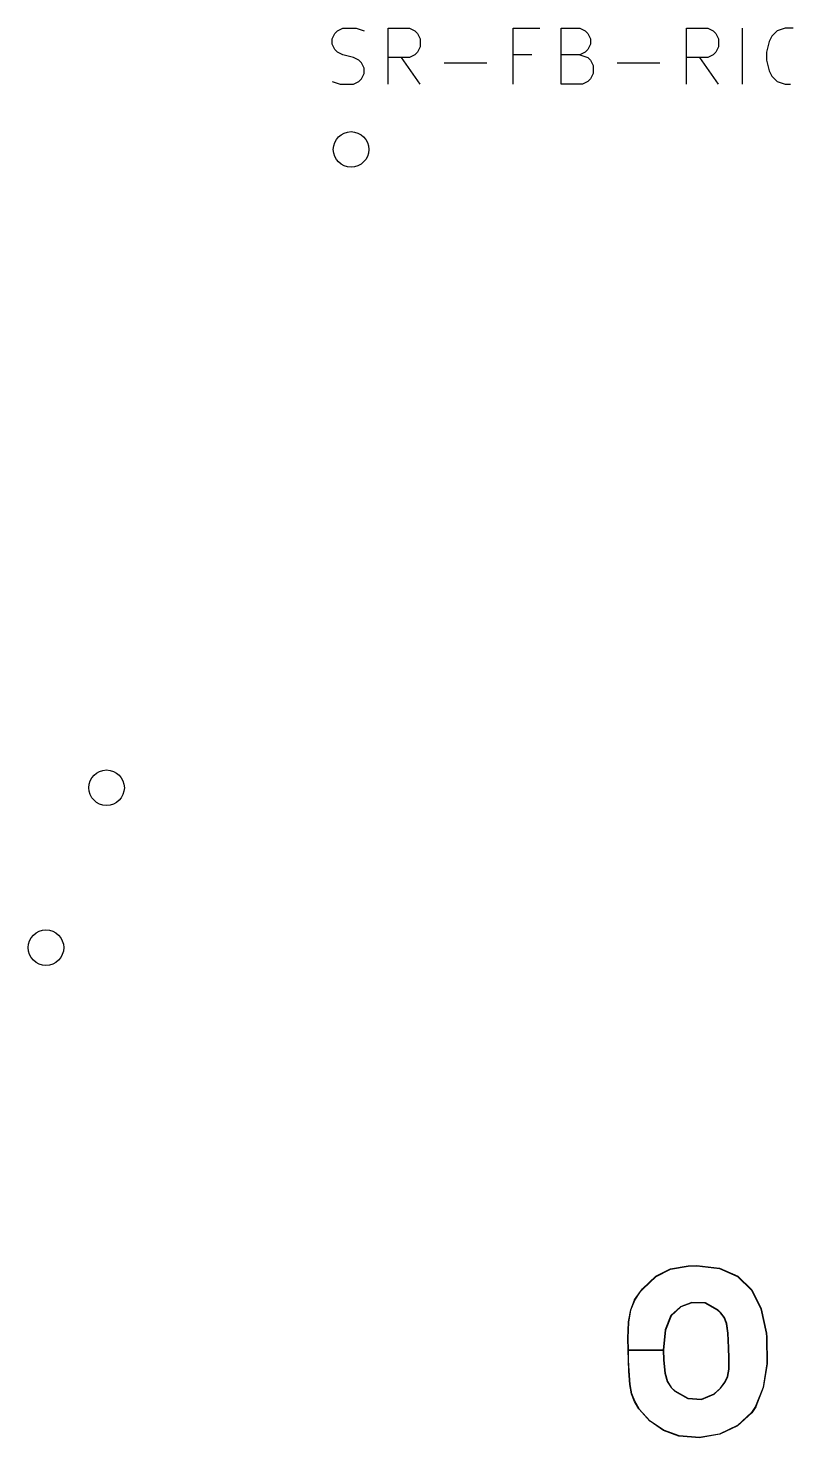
# Model space of a CAD drawing. Extents: x 0 to 360, y 0 to 265.
# Drawn here: x 240.15 to 253.73, y 79.8 to 104.99 of the extents above; entities that cross this region are included whole.
import ezdxf

# ---------------------------------------------------------------- set-up
doc = ezdxf.new("R2010")
doc.units = 0
doc.layers.add('BLACK', color=7, linetype='CONTINUOUS')

msp = doc.modelspace()

# ---------------------------------------------------------------- linework, layer by layer
at = {"layer": 'BLACK', "linetype": 'CONTINUOUS'}
for p, q in [((245.583, 104.797), (245.63, 104.892)), ((245.583, 104.702), (245.583, 104.797)), ((245.63, 104.892), (245.678, 104.94)), ((245.678, 104.94), (245.773, 104.988)), ((245.773, 104.988), (246.011, 104.988)), ((246.011, 104.988), (246.154, 104.94)), ((246.583, 103.988), (246.583, 104.988)), ((246.583, 104.988), (246.964, 104.988)), ((246.964, 104.988), (247.059, 104.94)), ((247.059, 104.94), (247.107, 104.892)), ((247.107, 104.892), (247.154, 104.797)), ((247.154, 104.797), (247.154, 104.654)), ((248.821, 103.988), (248.821, 104.988)), ((248.821, 104.988), (249.297, 104.988)), ((249.678, 103.988), (249.678, 104.988)), ((249.678, 104.988), (250.011, 104.988)), ((250.011, 104.988), (250.107, 104.94)), ((250.107, 104.94), (250.154, 104.892)), ((250.154, 104.892), (250.202, 104.797)), ((250.202, 104.797), (250.202, 104.702)), ((251.916, 103.988), (251.916, 104.988)), ((251.916, 104.988), (252.297, 104.988)), ((252.297, 104.988), (252.392, 104.94)), ((252.392, 104.94), (252.44, 104.892)), ((252.44, 104.892), (252.488, 104.797)), ((252.488, 104.797), (252.488, 104.654)), ((252.916, 103.988), (252.916, 104.988)), ((253.44, 104.845), (253.392, 104.75)), ((253.535, 104.94), (253.44, 104.845)), ((253.678, 104.988), (253.535, 104.94)), ((253.821, 104.988), (253.678, 104.988)), ((245.63, 104.607), (245.583, 104.702)), ((245.678, 104.559), (245.63, 104.607)), ((245.773, 104.511), (245.678, 104.559)), ((247.107, 104.559), (247.059, 104.511)), ((247.154, 104.654), (247.107, 104.559)), ((250.107, 104.559), (250.011, 104.511)), ((250.154, 104.607), (250.107, 104.559)), ((250.202, 104.702), (250.154, 104.607)), ((252.44, 104.559), (252.392, 104.511)), ((252.488, 104.654), (252.44, 104.559)), ((253.392, 104.75), (253.345, 104.559)), ((253.345, 104.559), (253.345, 104.416)), ((245.964, 104.464), (245.773, 104.511)), ((246.059, 104.416), (245.964, 104.464)), ((246.107, 104.369), (246.059, 104.416)), ((246.154, 104.273), (246.107, 104.369)), ((246.154, 104.178), (246.154, 104.273)), ((246.964, 104.464), (246.583, 104.464)), ((247.154, 103.988), (246.821, 104.464)), ((247.059, 104.511), (246.964, 104.464)), ((247.583, 104.369), (248.345, 104.369)), ((249.154, 104.511), (248.821, 104.511)), ((250.011, 104.511), (249.678, 104.511)), ((250.011, 104.511), (250.154, 104.464)), ((250.154, 104.464), (250.202, 104.416)), ((250.202, 104.416), (250.249, 104.321)), ((250.249, 104.321), (250.249, 104.178)), ((250.678, 104.369), (251.44, 104.369)), ((252.297, 104.464), (251.916, 104.464)), ((252.488, 103.988), (252.154, 104.464)), ((252.392, 104.511), (252.297, 104.464)), ((253.345, 104.416), (253.392, 104.226)), ((245.583, 104.035), (245.726, 103.988)), ((245.964, 103.988), (246.059, 104.035)), ((246.059, 104.035), (246.107, 104.083)), ((246.107, 104.083), (246.154, 104.178)), ((250.154, 104.035), (250.059, 103.988)), ((250.202, 104.083), (250.154, 104.035)), ((250.249, 104.178), (250.202, 104.083)), ((253.392, 104.226), (253.44, 104.13)), ((253.44, 104.13), (253.535, 104.035)), ((253.535, 104.035), (253.678, 103.988)), ((245.726, 103.988), (245.964, 103.988)), ((250.059, 103.988), (249.678, 103.988)), ((253.678, 103.988), (253.773, 103.988)), ((251.629, 82.8215), (251.943, 82.8767)), ((251.629, 82.8166), (251.944, 82.8718)), ((251.943, 82.8768), (252.097, 82.8813)), ((251.943, 82.8766), (251.943, 82.8768)), ((251.943, 82.8767), (251.943, 82.8766)), ((251.944, 82.8718), (252.097, 82.8763)), ((252.097, 82.8811), (252.097, 82.8813)), ((252.097, 82.8813), (252.503, 82.8332)), ((252.097, 82.8813), (252.097, 82.8811)), ((252.097, 82.8763), (252.502, 82.8283)), ((251.13, 82.4632), (251.369, 82.6886)), ((251.133, 82.4596), (251.372, 82.685)), ((251.369, 82.6886), (251.37, 82.6889)), ((251.37, 82.6894), (251.627, 82.8211)), ((251.37, 82.6889), (251.37, 82.6894)), ((251.372, 82.685), (251.629, 82.8166)), ((251.627, 82.8211), (251.628, 82.8211)), ((251.628, 82.8211), (251.629, 82.8215)), ((252.502, 82.8283), (252.829, 82.6839)), ((252.503, 82.8332), (252.503, 82.8328)), ((252.503, 82.8328), (252.504, 82.8328)), ((252.504, 82.8328), (252.831, 82.6885)), ((252.829, 82.6839), (253.077, 82.4429)), ((252.831, 82.6885), (252.831, 82.6878)), ((252.831, 82.6878), (252.832, 82.6875)), ((252.832, 82.6875), (253.08, 82.4465)), ((250.987, 82.2648), (251.091, 82.4171)), ((250.991, 82.262), (251.095, 82.4143)), ((251.091, 82.4176), (251.129, 82.4628)), ((251.091, 82.4173), (251.091, 82.4176)), ((251.091, 82.4171), (251.091, 82.4173)), ((251.095, 82.4143), (251.133, 82.4596)), ((251.129, 82.4629), (251.13, 82.4632)), ((251.129, 82.4628), (251.129, 82.4629)), ((253.077, 82.4429), (253.246, 82.1048)), ((253.08, 82.4465), (253.08, 82.4457)), ((253.08, 82.4457), (253.081, 82.4451)), ((253.081, 82.4451), (253.251, 82.1071)), ((250.919, 82.0913), (250.987, 82.2638)), ((250.923, 82.0894), (250.991, 82.262)), ((250.987, 82.2642), (250.987, 82.2648)), ((250.987, 82.2638), (250.987, 82.2642)), ((251.809, 82.1441), (251.637, 81.987)), ((251.812, 82.1397), (251.641, 81.9841)), ((252.011, 82.2193), (251.809, 82.1441)), ((252.012, 82.2143), (251.812, 82.1397)), ((252.252, 82.213), (252.011, 82.2193)), ((252.25, 82.208), (252.012, 82.2143)), ((252.472, 82.0819), (252.25, 82.208)), ((252.475, 82.086), (252.252, 82.213)), ((253.251, 82.1071), (253.251, 82.1064)), ((253.251, 82.1064), (253.251, 82.1059)), ((253.251, 82.1059), (253.343, 81.6704)), ((250.868, 81.5804), (250.881, 81.871)), ((250.873, 81.5802), (250.886, 81.8708)), ((250.881, 81.8717), (250.919, 82.0903)), ((250.881, 81.8714), (250.881, 81.8717)), ((250.881, 81.871), (250.881, 81.8714)), ((250.886, 81.8708), (250.923, 82.0894)), ((250.919, 82.0907), (250.919, 82.0913)), ((250.919, 82.0903), (250.919, 82.0907)), ((251.637, 81.987), (251.535, 81.7291)), ((251.641, 81.9841), (251.54, 81.7279)), ((252.524, 82.0342), (252.472, 82.0819)), ((252.528, 82.0377), (252.475, 82.086)), ((252.591, 81.9506), (252.524, 82.0342)), ((252.595, 81.9531), (252.528, 82.0377)), ((252.63, 81.8413), (252.591, 81.9506)), ((252.635, 81.8425), (252.595, 81.9531)), ((253.246, 82.1048), (253.338, 81.6693)), ((251.535, 81.7291), (251.501, 81.3687)), ((251.54, 81.7279), (251.506, 81.3686)), ((252.652, 81.6724), (252.63, 81.8413)), ((252.657, 81.6728), (252.635, 81.8425)), ((252.666, 81.4111), (252.652, 81.6724)), ((252.671, 81.4113), (252.657, 81.6728)), ((253.338, 81.6693), (253.344, 81.6014)), ((253.343, 81.6704), (253.343, 81.6701)), ((253.343, 81.6701), (253.343, 81.6698)), ((253.343, 81.6698), (253.349, 81.6018)), ((253.349, 81.6018), (253.349, 81.6016)), ((250.868, 81.5802), (250.868, 81.5804)), ((250.868, 81.5801), (250.868, 81.5802)), ((250.872, 81.3686), (250.868, 81.5801)), ((250.876, 81.1914), (250.872, 81.3686)), ((250.872, 81.3686), (251.506, 81.3686)), ((251.506, 81.3686), (250.872, 81.3686)), ((250.872, 81.3686), (250.872, 81.3686)), ((250.877, 81.3687), (250.873, 81.5802)), ((250.881, 81.1915), (250.877, 81.3687)), ((250.877, 81.3687), (251.501, 81.3687)), ((251.501, 81.3687), (250.877, 81.3687)), ((251.501, 81.3687), (251.507, 81.1923)), ((251.506, 81.3686), (251.512, 81.1926)), ((252.673, 81.2282), (252.666, 81.4111)), ((252.678, 81.2283), (252.671, 81.4113)), ((253.344, 81.6014), (253.35, 81.122)), ((253.349, 81.6016), (253.349, 81.6014)), ((253.349, 81.6014), (253.355, 81.122)), ((250.876, 81.1913), (250.876, 81.1914)), ((250.884, 80.9958), (250.876, 81.1913)), ((250.876, 81.1913), (250.876, 81.1913)), ((250.889, 80.9961), (250.881, 81.1915)), ((251.507, 81.1923), (251.529, 80.9574)), ((251.512, 81.1926), (251.534, 80.9583)), ((252.671, 81.0299), (252.673, 81.2282)), ((252.676, 81.0295), (252.678, 81.2283)), ((253.35, 81.122), (253.283, 80.7018)), ((253.354, 81.1212), (253.288, 80.701)), ((253.355, 81.122), (253.354, 81.1216)), ((253.354, 81.1216), (253.354, 81.1212)), ((250.884, 80.9957), (250.884, 80.9958)), ((250.884, 80.9958), (250.884, 80.9958)), ((250.902, 80.7573), (250.884, 80.9957)), ((250.907, 80.7577), (250.889, 80.9961)), ((251.529, 80.9574), (251.568, 80.8067)), ((251.534, 80.9583), (251.573, 80.8087)), ((252.603, 80.7974), (252.65, 80.8983)), ((252.607, 80.7948), (252.655, 80.8968)), ((252.65, 80.8983), (252.671, 81.0299)), ((252.655, 80.8968), (252.676, 81.0295)), ((250.902, 80.7571), (250.902, 80.7573)), ((250.902, 80.7568), (250.902, 80.7571)), ((250.933, 80.5879), (250.902, 80.7568)), ((250.938, 80.5888), (250.907, 80.7577)), ((251.568, 80.8067), (251.639, 80.6994)), ((251.573, 80.8087), (251.643, 80.7027)), ((251.639, 80.6994), (251.705, 80.6368)), ((251.643, 80.7027), (251.708, 80.6409)), ((251.705, 80.6368), (251.939, 80.5056)), ((251.708, 80.6409), (251.94, 80.5105)), ((252.409, 80.5868), (252.521, 80.6916)), ((252.411, 80.5825), (252.525, 80.6882)), ((252.521, 80.6916), (252.603, 80.7974)), ((252.525, 80.6882), (252.607, 80.7948)), ((253.283, 80.7018), (253.148, 80.3612)), ((253.287, 80.6999), (253.153, 80.3594)), ((253.288, 80.701), (253.287, 80.7005)), ((253.287, 80.7005), (253.287, 80.6999)), ((250.933, 80.5875), (250.933, 80.5879)), ((250.933, 80.587), (250.933, 80.5875)), ((250.985, 80.4531), (250.933, 80.587)), ((250.99, 80.4549), (250.938, 80.5888)), ((250.985, 80.4528), (250.985, 80.4531)), ((250.985, 80.4524), (250.985, 80.4528)), ((251.064, 80.3193), (250.985, 80.4524)), ((251.069, 80.3218), (250.99, 80.4549)), ((251.939, 80.5056), (252.183, 80.4881)), ((251.94, 80.5105), (252.183, 80.4932)), ((252.183, 80.4932), (252.409, 80.5868)), ((252.183, 80.4881), (252.411, 80.5825)), ((253.148, 80.3612), (253.076, 80.2517)), ((253.152, 80.3585), (253.08, 80.2489)), ((253.153, 80.3594), (253.152, 80.359)), ((253.152, 80.359), (253.152, 80.3585)), ((251.065, 80.3192), (251.064, 80.3193)), ((251.065, 80.319), (251.065, 80.3192)), ((251.068, 80.314), (251.065, 80.319)), ((251.068, 80.3138), (251.068, 80.314)), ((251.068, 80.3134), (251.068, 80.3138)), ((251.263, 80.0978), (251.068, 80.3134)), ((251.072, 80.3168), (251.069, 80.3218)), ((251.267, 80.1011), (251.072, 80.3168)), ((251.264, 80.0975), (251.263, 80.0978)), ((251.264, 80.097), (251.264, 80.0975)), ((251.503, 79.9325), (251.264, 80.097)), ((251.506, 79.9366), (251.267, 80.1011)), ((253.076, 80.2517), (252.825, 80.0198)), ((253.08, 80.248), (252.829, 80.0161)), ((253.08, 80.2489), (253.08, 80.2486)), ((253.08, 80.2486), (253.08, 80.248)), ((251.503, 79.9324), (251.503, 79.9325)), ((251.504, 79.9319), (251.503, 79.9324)), ((251.781, 79.8343), (251.504, 79.9319)), ((251.783, 79.839), (251.506, 79.9366)), ((252.148, 79.8073), (251.783, 79.839)), ((252.505, 79.8696), (252.148, 79.8073)), ((252.506, 79.8647), (252.149, 79.8024)), ((252.825, 80.0198), (252.505, 79.8696)), ((252.507, 79.8651), (252.506, 79.8647)), ((252.508, 79.8651), (252.507, 79.8651)), ((252.827, 80.0153), (252.508, 79.8651)), ((252.828, 80.0159), (252.827, 80.0153)), ((252.829, 80.0161), (252.828, 80.0159)), ((251.782, 79.8343), (251.781, 79.8343)), ((251.783, 79.834), (251.782, 79.8343)), ((252.147, 79.8023), (251.783, 79.834)), ((252.148, 79.8025), (252.147, 79.8023)), ((252.149, 79.8024), (252.148, 79.8025))]:
    msp.add_line(p, q, dxfattribs=at)
at = {"layer": 'WHITE'}
for centre in [(245.922, 102.822), (241.553, 91.417), (240.47, 88.56)]:
    msp.add_circle(centre, 0.3175, dxfattribs=at)

doc.saveas('drawing.dxf')
